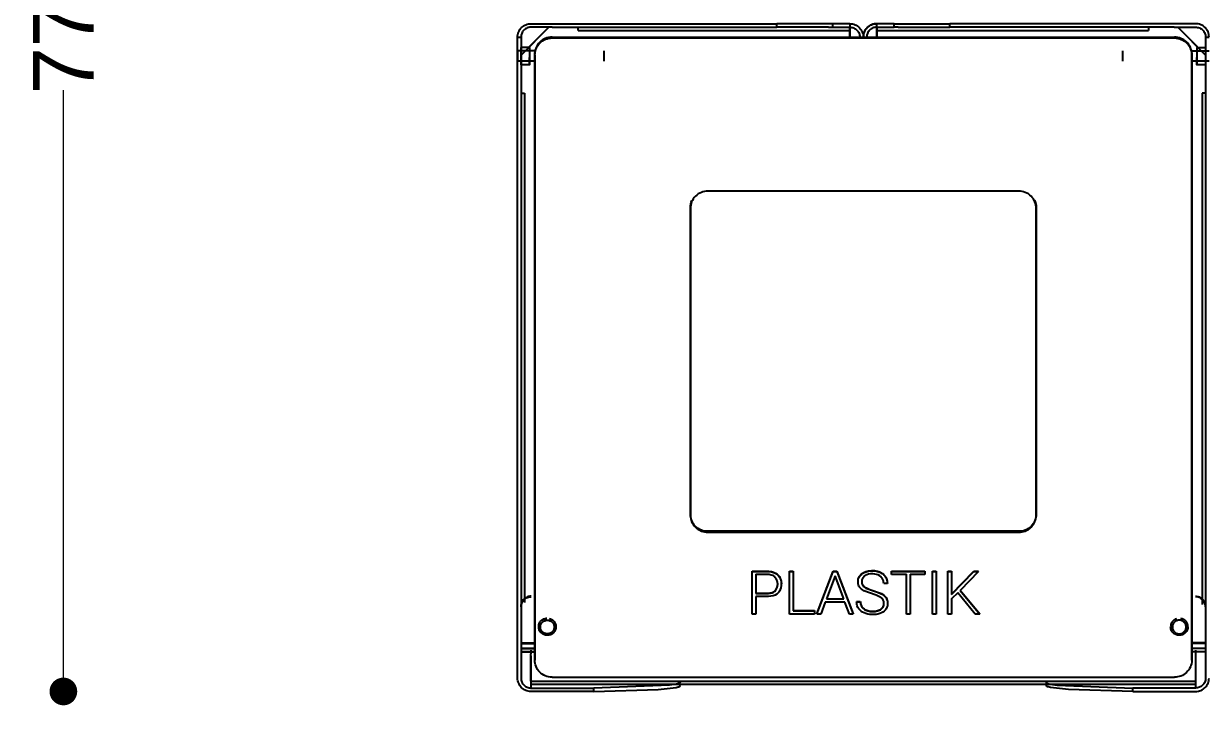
# Model space of a CAD drawing. Header units: millimetres. Extents: x 10366 to 28454, y 24552 to 29702.
# Drawn here: x 26688 to 27373, y 26253 to 26647 of the extents above; entities that cross this region are included whole.
import ezdxf

# ---------------------------------------------------------------- set-up
doc = ezdxf.new("R2010")
doc.units = ezdxf.units.MM
doc.header["$LTSCALE"] = 3
doc.layers.add('DomyÅ›lny', color=7, linetype='Continuous')
doc.styles.get("Standard").update_dxf_attribs({"font": 'arial.ttf'})
doc.dimstyles.new('MATEUSZ', dxfattribs={"dimtxt": 35, "dimasz": 16, "dimexe": 0.18, "dimexo": 0.0625, "dimgap": 0.09, "dimtad": 0, "dimdec": 0, "dimdsep": 46, "dimtxsty": 'Standard', "dimblk": 'DOT', "dimcen": 0.09, "dimse1": 1, "dimse2": 1, "dimadec": 0, "dimazin": 0, "dimtfac": 1, "dimtdec": 0, "dimtofl": 0, "dimtmove": 0, "dimatfit": 3, "dimfxl": 1, "dimtolj": 1, "dimtzin": 0, "dimlwd": 9, "dimlwe": 9, "dimarcsym": 0})

# ---------------------------------------------------------------- blocks, each defined once
blk = doc.blocks.new('_Dot')
at = {"color": 0, "linetype": 'ByBlock', "lineweight": -2}
blk.add_line((-0.5, 0), (-1, 0), dxfattribs=at)
at = {"color": 0, "linetype": 'ByBlock', "const_width": 0.5}
blk.add_lwpolyline([(-0.25, 0, 1), (0.25, 0, 1)], format="xyb", close=True, dxfattribs=at)
blk = doc.blocks.new('*D70')
at = {"color": 0, "lineweight": 9, "transparency": 16777216}
for p, q in [((26711.1, 27016.59), (26711.1, 26685.07)), ((26711.1, 26276.69), (26711.1, 26608.21))]:
    blk.add_line(p, q, dxfattribs=at)
at = {"layer": 'Defpoints', "color": 0, "transparency": 16777216}
for p in [(26981.57, 27032.59), (26711.1, 26260.69), (26981.57, 26260.69)]:
    blk.add_point(p, dxfattribs=at)
at = {"color": 0, "lineweight": 9, "transparency": 16777216, "xscale": 16, "yscale": 16, "zscale": 16}
for p, rotation in [((26711.1, 27032.59), 90), ((26711.1, 26260.69), 270)]:
    blk.add_blockref('_Dot', p, dxfattribs=dict(at, rotation=rotation))
at = {"color": 0, "transparency": 16777216, "insert": (26711.1, 26646.64), "char_height": 35, "attachment_point": 5, "rotation": 90}
blk.add_mtext('\\A1;772', dxfattribs=at)

msp = doc.modelspace()

# ---------------------------------------------------------------- linework, layer by layer
at = {"layer": 'DomyÅ›lny'}
for p, q in [((26991.92, 26644.64), (26975.81, 26628.52)), ((26979.49, 26632.21), (26991.92, 26644.64)), ((26981.57, 26646.64), (27123.81, 26646.64)), ((26993.92, 26644.64), (26981.57, 26644.64)), ((26993.92, 26644.64), (27123.81, 26644.64)), ((27008.81, 26642.64), (27008.81, 26644.64)), ((27008.81, 26642.64), (27166.05, 26642.64)), ((27123.81, 26644.64), (27123.81, 26646.64)), ((27156.05, 26646.64), (27123.81, 26646.64)), ((27153.69, 26644.64), (27123.81, 26644.64)), ((27153.69, 26644.64), (27156.05, 26644.64)), ((27156.05, 26646.64), (27156.05, 26644.64)), ((27166.05, 26646.64), (27166.05, 26644.64)), ((27166.05, 26644.64), (27166.05, 26642.64)), ((27166.05, 26638.38), (27166.05, 26644.64)), ((27166.05, 26644.64), (27166.05, 26638.38)), ((27181.57, 26644.64), (27181.57, 26646.64)), ((27181.57, 26642.64), (27181.57, 26644.64)), ((27181.57, 26644.64), (27181.57, 26638.38)), ((27181.57, 26638.38), (27181.57, 26644.64)), ((27181.57, 26642.64), (27338.81, 26642.64)), ((27191.57, 26644.64), (27191.57, 26646.64)), ((27191.57, 26646.64), (27223.81, 26646.64)), ((27193.92, 26644.64), (27191.57, 26644.64)), ((27193.92, 26644.64), (27223.81, 26644.64)), ((27223.81, 26644.64), (27223.81, 26646.64)), ((27366.05, 26646.64), (27223.81, 26646.64)), ((27353.69, 26644.64), (27223.81, 26644.64)), ((27338.81, 26644.64), (27338.81, 26642.64)), ((27353.69, 26644.64), (27366.05, 26644.64)), ((27367.11, 26633.22), (27355.69, 26644.64)), ((27355.69, 26644.64), (27371.81, 26628.52)), ((26973.81, 26638.88), (26975.81, 26638.88)), ((26973.81, 26268.38), (26973.81, 26638.88)), ((26975.81, 26638.88), (26975.81, 26268.38)), ((26993.81, 26638.88), (27353.81, 26638.88)), ((26993.81, 26638.38), (27353.81, 26638.38)), ((27371.81, 26638.88), (27373.81, 26638.88)), ((27371.81, 26638.88), (27371.81, 26268.38)), ((26984.1, 26630.91), (26973.81, 26630.91)), ((26980.81, 26632.91), (26975.81, 26632.91)), ((26980.81, 26630.91), (26975.81, 26630.91)), ((26983.81, 26279.24), (26983.81, 26629.03)), ((26983.81, 26628.52), (26983.81, 26278.74)), ((27363.51, 26630.91), (27373.81, 26630.91)), ((27363.81, 26279.24), (27363.81, 26629.03)), ((27363.81, 26628.52), (27363.81, 26278.74)), ((27366.81, 26632.91), (27371.81, 26632.91)), ((27366.81, 26630.91), (27371.81, 26630.91)), ((26983.81, 26624.91), (26973.81, 26624.91)), ((26980.81, 26624.91), (26975.81, 26624.91)), ((26980.81, 26622.91), (26975.81, 26622.91)), ((27373.81, 26624.91), (27363.81, 26624.91)), ((27371.81, 26624.91), (27366.81, 26624.91)), ((27371.81, 26622.91), (27366.81, 26622.91)), ((26975.81, 26606.5), (26977.81, 26606.5)), ((26977.81, 26606.5), (26977.81, 26312.19)), ((27371.81, 26606.5), (27369.81, 26606.5)), ((27369.81, 26606.5), (27369.81, 26310.96)), ((27263.81, 26549.82), (27083.81, 26549.82)), ((27073.81, 26363.09), (27073.81, 26540.48)), ((27073.81, 26539.97), (27073.81, 26362.58)), ((27273.81, 26540.48), (27273.81, 26363.09)), ((27273.81, 26362.58), (27273.81, 26539.97)), ((27073.81, 26363.09), (27073.81, 26362.58)), ((27273.81, 26363.09), (27273.81, 26362.58)), ((27083.81, 26353.24), (27083.81, 26352.73)), ((27263.81, 26353.24), (27083.81, 26353.24)), ((27263.81, 26353.24), (27263.81, 26352.73)), ((27083.81, 26352.73), (27263.81, 26352.73)), ((27109.47, 26305.63), (27109.47, 26330.27)), ((27109.47, 26305.46), (27109.47, 26330.1)), ((27111.58, 26328.49), (27111.58, 26317.42)), ((27111.58, 26328.32), (27111.58, 26317.25)), ((27131.12, 26305.63), (27131.12, 26330.27)), ((27131.12, 26330.27), (27133.25, 26330.27)), ((27131.12, 26330.1), (27133.25, 26330.1)), ((27131.12, 26305.46), (27131.12, 26330.1)), ((27133.25, 26330.27), (27133.25, 26307.39)), ((27133.25, 26330.1), (27133.25, 26307.22)), ((27147, 26305.63), (27156.46, 26330.27)), ((27147, 26305.46), (27156.46, 26330.1)), ((27157.46, 26327.56), (27152.45, 26314.14)), ((27156.46, 26330.27), (27158.47, 26330.27)), ((27156.46, 26330.1), (27158.47, 26330.1)), ((27162.47, 26314.14), (27157.46, 26327.56)), ((27158.47, 26330.27), (27167.93, 26305.63)), ((27158.47, 26330.1), (27167.93, 26305.46)), ((27190.17, 26330.27), (27209.4, 26330.27)), ((27190.17, 26328.49), (27190.17, 26330.27)), ((27190.17, 26330.1), (27209.4, 26330.1)), ((27190.17, 26328.32), (27190.17, 26330.1)), ((27198.72, 26328.32), (27190.17, 26328.32)), ((27198.72, 26305.63), (27198.72, 26328.49)), ((27198.72, 26305.46), (27198.72, 26328.32)), ((27200.83, 26328.49), (27200.83, 26305.63)), ((27209.4, 26328.32), (27200.83, 26328.32)), ((27200.83, 26328.32), (27200.83, 26305.46)), ((27209.4, 26330.27), (27209.4, 26328.49)), ((27209.4, 26330.1), (27209.4, 26328.32)), ((27213.9, 26330.27), (27216.01, 26330.27)), ((27213.9, 26305.63), (27213.9, 26330.27)), ((27213.9, 26330.1), (27216.01, 26330.1)), ((27213.9, 26305.46), (27213.9, 26330.1)), ((27216.01, 26330.27), (27216.01, 26305.63)), ((27216.01, 26330.1), (27216.01, 26305.46)), ((27222.79, 26305.63), (27222.79, 26330.27)), ((27222.79, 26330.27), (27224.91, 26330.27)), ((27222.79, 26305.46), (27222.79, 26330.1)), ((27222.79, 26330.1), (27224.91, 26330.1)), ((27224.91, 26330.27), (27224.91, 26316.98)), ((27224.91, 26316.98), (27237.71, 26330.27)), ((27224.91, 26330.1), (27224.91, 26316.81)), ((27224.91, 26316.81), (27237.71, 26330.1)), ((27240.38, 26330.1), (27229.9, 26319.13)), ((27237.71, 26330.27), (27240.38, 26330.27)), ((27237.71, 26330.1), (27240.38, 26330.1)), ((27187.73, 26323.07), (27185.6, 26323.07)), ((27229.9, 26319.3), (27241.18, 26305.63)), ((27229.9, 26319.13), (27241.18, 26305.46)), ((27111.58, 26315.66), (27111.58, 26305.63)), ((27111.58, 26315.49), (27111.58, 26305.46)), ((27151.79, 26312.36), (27149.22, 26305.46)), ((27163.14, 26312.36), (27151.79, 26312.36)), ((27152.45, 26314.31), (27162.47, 26314.31)), ((27152.45, 26314.14), (27162.47, 26314.14)), ((27165.74, 26305.46), (27163.14, 26312.36)), ((27169.96, 26312.67), (27172.07, 26312.67)), ((27169.96, 26312.5), (27172.07, 26312.5)), ((27228.43, 26317.69), (27224.91, 26314.27)), ((27224.91, 26314.44), (27224.91, 26305.63)), ((27224.91, 26314.27), (27224.91, 26305.46)), ((27238.61, 26305.46), (27228.43, 26317.69)), ((27111.58, 26305.46), (27109.47, 26305.46)), ((27145.6, 26305.46), (27131.12, 26305.46)), ((27133.25, 26307.39), (27145.6, 26307.39)), ((27133.25, 26307.39), (27133.25, 26307.22)), ((27133.25, 26307.22), (27145.6, 26307.22)), ((27145.6, 26307.39), (27145.6, 26307.22)), ((27145.6, 26307.39), (27145.6, 26305.63)), ((27145.6, 26307.22), (27145.6, 26305.46)), ((27149.22, 26305.46), (27147, 26305.46)), ((27167.93, 26305.46), (27165.74, 26305.46)), ((27200.83, 26305.46), (27198.72, 26305.46)), ((27216.01, 26305.46), (27213.9, 26305.46)), ((27224.91, 26305.46), (27222.79, 26305.46)), ((27241.18, 26305.46), (27238.61, 26305.46)), ((26975.81, 26288.74), (26983.81, 26288.74)), ((26975.81, 26288.4), (26983.81, 26288.4)), ((26975.81, 26285.52), (26983.81, 26285.52)), ((26983.81, 26285.51), (26975.81, 26285.51)), ((27371.8, 26288.74), (27363.81, 26288.74)), ((27371.8, 26288.4), (27363.81, 26288.4)), ((27371.8, 26285.52), (27363.81, 26285.52)), ((27371.8, 26285.51), (27363.81, 26285.51)), ((26975.81, 26283.52), (26983.81, 26283.52)), ((26983.81, 26283.51), (26975.81, 26283.51)), ((26981.56, 26266.55), (26981.56, 26282.52)), ((26981.57, 26281.31), (26981.57, 26262.67)), ((26983.81, 26278.74), (26983.81, 26279.24)), ((27371.8, 26283.52), (27363.81, 26283.52)), ((27371.8, 26283.51), (27363.81, 26283.51)), ((27363.81, 26278.74), (27363.81, 26279.24)), ((27366.05, 26282.55), (27366.05, 26262.67)), ((27366.05, 26282.52), (27366.05, 26266.55)), ((26981.56, 26266.55), (27366.05, 26266.55)), ((27366.05, 26264.68), (26981.56, 26264.68)), ((26993.81, 26268.88), (27353.81, 26268.88)), ((27279.81, 26263.93), (27279.77, 26265.91)), ((26981.57, 26262.67), (27017.93, 26262.67)), ((27017.89, 26260.69), (26981.57, 26260.69)), ((27017.89, 26260.69), (27017.93, 26262.67)), ((27366.05, 26262.67), (27329.68, 26262.67)), ((27329.72, 26260.69), (27329.68, 26262.67)), ((27329.72, 26260.69), (27366.05, 26260.69))]:
    msp.add_line(p, q, dxfattribs=at)
for points in [[(26973.81, 26638.88, 0), (26973.84, 26639.65, 0), (26973.96, 26640.42, 0), (26974.15, 26641.17, 0), (26974.41, 26641.89, 0), (26974.75, 26642.58, 0), (26975.14, 26643.24, 0), (26975.6, 26643.85, 0), (26976.12, 26644.41, 0), (26976.69, 26644.91, 0), (26977.3, 26645.36, 0), (26977.95, 26645.75, 0), (26978.64, 26646.07, 0), (26979.35, 26646.32, 0), (26980.08, 26646.49, 0), (26980.82, 26646.6, 0), (26981.57, 26646.64, 0)], [(26981.57, 26644.64, 0), (26980.98, 26644.61, 0), (26980.42, 26644.52, 0), (26979.86, 26644.38, 0), (26979.32, 26644.18, 0), (26978.8, 26643.93, 0), (26978.32, 26643.64, 0), (26977.87, 26643.29, 0), (26977.45, 26642.91, 0), (26977.08, 26642.49, 0), (26976.75, 26642.03, 0), (26976.46, 26641.55, 0), (26976.23, 26641.04, 0), (26976.04, 26640.52, 0), (26975.91, 26639.98, 0), (26975.83, 26639.43, 0), (26975.81, 26638.88, 0)], [(27166.05, 26646.64, 0), (27166.05, 26646.64, 0), (27166.05, 26646.64, 0), (27166.05, 26646.64, 0), (27166.05, 26646.64, 0), (27166.05, 26646.64, 0), (27166.05, 26646.64, 0), (27166.05, 26646.64, 0), (27166.05, 26646.64, 0), (27166.05, 26646.64, 0), (27166.05, 26646.64, 0), (27166.04, 26646.64, 0), (27166.04, 26646.64, 0), (27166.03, 26646.64, 0), (27165.98, 26646.64, 0), (27165.75, 26646.64, 0), (27164.81, 26646.64, 0), (27156.05, 26646.64, 0)], [(27156.05, 26644.64, 0), (27166.05, 26644.64, 0)], [(27166.05, 26646.64, 0), (27166.82, 26646.6, 0), (27167.59, 26646.48, 0), (27168.33, 26646.29, 0), (27169.06, 26646.03, 0), (27169.75, 26645.7, 0), (27170.4, 26645.3, 0), (27171.01, 26644.84, 0), (27171.57, 26644.32, 0), (27172.08, 26643.76, 0), (27172.53, 26643.14, 0), (27172.91, 26642.49, 0), (27173.23, 26641.81, 0), (27173.48, 26641.1, 0), (27173.66, 26640.37, 0), (27173.77, 26639.62, 0), (27173.81, 26638.88, 0)], [(27166.05, 26644.64, 0), (27166.63, 26644.61, 0), (27167.2, 26644.52, 0), (27167.75, 26644.38, 0), (27168.29, 26644.18, 0), (27168.81, 26643.93, 0), (27169.29, 26643.64, 0), (27169.74, 26643.29, 0), (27170.16, 26642.91, 0), (27170.53, 26642.49, 0), (27170.86, 26642.03, 0), (27171.15, 26641.55, 0), (27171.38, 26641.04, 0), (27171.57, 26640.52, 0), (27171.7, 26639.98, 0), (27171.78, 26639.43, 0), (27171.81, 26638.88, 0)], [(27173.81, 26638.88, 0), (27173.84, 26639.65, 0), (27173.96, 26640.42, 0), (27174.15, 26641.17, 0), (27174.41, 26641.89, 0), (27174.75, 26642.58, 0), (27175.14, 26643.24, 0), (27175.6, 26643.85, 0), (27176.12, 26644.41, 0), (27176.69, 26644.91, 0), (27177.3, 26645.36, 0), (27177.95, 26645.75, 0), (27178.64, 26646.07, 0), (27179.35, 26646.32, 0), (27180.08, 26646.49, 0), (27180.82, 26646.6, 0), (27181.57, 26646.64, 0)], [(27181.57, 26646.64, 0), (27180.79, 26646.6, 0), (27180.03, 26646.48, 0), (27179.28, 26646.29, 0), (27178.55, 26646.03, 0), (27177.86, 26645.7, 0), (27177.21, 26645.3, 0), (27176.6, 26644.84, 0), (27176.04, 26644.32, 0), (27175.53, 26643.76, 0), (27175.08, 26643.14, 0), (27174.7, 26642.49, 0), (27174.38, 26641.81, 0), (27174.13, 26641.1, 0), (27173.95, 26640.37, 0), (27173.84, 26639.62, 0), (27173.81, 26638.88, 0)], [(27181.57, 26644.64, 0), (27180.98, 26644.61, 0), (27180.42, 26644.52, 0), (27179.86, 26644.38, 0), (27179.32, 26644.18, 0), (27178.8, 26643.93, 0), (27178.32, 26643.64, 0), (27177.87, 26643.29, 0), (27177.45, 26642.91, 0), (27177.08, 26642.49, 0), (27176.75, 26642.03, 0), (27176.46, 26641.55, 0), (27176.23, 26641.04, 0), (27176.04, 26640.52, 0), (27175.91, 26639.98, 0), (27175.83, 26639.43, 0), (27175.81, 26638.88, 0)], [(27191.57, 26646.64, 0), (27181.57, 26646.64, 0)], [(27181.57, 26644.64, 0), (27181.57, 26644.64, 0), (27181.57, 26644.64, 0), (27181.57, 26644.64, 0), (27181.57, 26644.64, 0), (27181.57, 26644.64, 0), (27181.57, 26644.64, 0), (27181.57, 26644.64, 0), (27181.57, 26644.64, 0), (27181.57, 26644.64, 0), (27181.57, 26644.64, 0), (27181.57, 26644.64, 0), (27181.57, 26644.64, 0), (27181.58, 26644.64, 0), (27181.64, 26644.64, 0), (27181.86, 26644.64, 0), (27182.8, 26644.64, 0), (27191.57, 26644.64, 0)], [(27373.81, 26638.88, 0), (27373.77, 26639.65, 0), (27373.65, 26640.42, 0), (27373.46, 26641.17, 0), (27373.2, 26641.89, 0), (27372.86, 26642.58, 0), (27372.47, 26643.24, 0), (27372.01, 26643.85, 0), (27371.49, 26644.41, 0), (27370.92, 26644.91, 0), (27370.31, 26645.36, 0), (27369.66, 26645.75, 0), (27368.97, 26646.07, 0), (27368.26, 26646.32, 0), (27367.53, 26646.49, 0), (27366.79, 26646.6, 0), (27366.05, 26646.64, 0)], [(27366.05, 26644.64, 0), (27366.63, 26644.61, 0), (27367.2, 26644.52, 0), (27367.75, 26644.38, 0), (27368.29, 26644.18, 0), (27368.81, 26643.93, 0), (27369.29, 26643.64, 0), (27369.74, 26643.29, 0), (27370.16, 26642.91, 0), (27370.53, 26642.49, 0), (27370.86, 26642.03, 0), (27371.15, 26641.55, 0), (27371.38, 26641.04, 0), (27371.57, 26640.52, 0), (27371.7, 26639.98, 0), (27371.78, 26639.43, 0), (27371.81, 26638.88, 0)], [(26993.81, 26638.88, 0), (26992.78, 26638.83, 0), (26991.78, 26638.68, 0), (26990.8, 26638.42, 0), (26989.85, 26638.08, 0), (26988.95, 26637.64, 0), (26988.1, 26637.12, 0), (26987.32, 26636.53, 0), (26986.6, 26635.86, 0), (26985.95, 26635.13, 0), (26985.38, 26634.34, 0), (26984.9, 26633.51, 0), (26984.5, 26632.63, 0), (26984.19, 26631.74, 0), (26983.97, 26630.81, 0), (26983.84, 26629.93, 0), (26983.81, 26629.03, 0)], [(26983.81, 26628.52, 0), (26983.86, 26629.52, 0), (26984.01, 26630.5, 0), (26984.26, 26631.46, 0), (26984.61, 26632.38, 0), (26985.04, 26633.26, 0), (26985.56, 26634.09, 0), (26986.15, 26634.86, 0), (26986.82, 26635.57, 0), (26987.55, 26636.21, 0), (26988.33, 26636.77, 0), (26989.16, 26637.25, 0), (26990.04, 26637.65, 0), (26990.93, 26637.96, 0), (26991.86, 26638.19, 0), (26992.83, 26638.33, 0), (26993.81, 26638.38, 0)], [(27363.81, 26629.03, 0), (27363.75, 26630.02, 0), (27363.6, 26631.01, 0), (27363.35, 26631.97, 0), (27363.01, 26632.89, 0), (27362.57, 26633.77, 0), (27362.05, 26634.6, 0), (27361.46, 26635.37, 0), (27360.79, 26636.08, 0), (27360.06, 26636.71, 0), (27359.28, 26637.28, 0), (27358.45, 26637.76, 0), (27357.57, 26638.16, 0), (27356.68, 26638.47, 0), (27355.75, 26638.69, 0), (27354.78, 26638.84, 0), (27353.81, 26638.88, 0)], [(27353.81, 26638.38, 0), (27354.83, 26638.32, 0), (27355.83, 26638.17, 0), (27356.82, 26637.92, 0), (27357.76, 26637.57, 0), (27358.66, 26637.14, 0), (27359.51, 26636.62, 0), (27360.29, 26636.02, 0), (27361.02, 26635.35, 0), (27361.66, 26634.62, 0), (27362.23, 26633.83, 0), (27362.71, 26633, 0), (27363.11, 26632.13, 0), (27363.42, 26631.23, 0), (27363.64, 26630.3, 0), (27363.77, 26629.43, 0), (27363.81, 26628.52, 0)], [(26975.81, 26630.91, 0), (26975.81, 26630.91, 0), (26975.81, 26630.91, 0), (26975.81, 26630.91, 0), (26975.81, 26630.91, 0), (26975.81, 26630.91, 0), (26975.81, 26630.91, 0), (26975.81, 26630.91, 0), (26975.81, 26630.91, 0), (26975.81, 26630.91, 0), (26975.81, 26630.91, 0), (26975.81, 26630.91, 0), (26975.81, 26630.9, 0), (26975.81, 26630.89, 0), (26975.81, 26630.82, 0), (26975.81, 26630.54, 0), (26975.81, 26624.91, 0)], [(26980.81, 26632.91, 0), (26980.81, 26632.91, 0), (26980.81, 26632.91, 0), (26980.81, 26632.91, 0), (26980.81, 26632.91, 0), (26980.81, 26632.91, 0), (26980.81, 26632.91, 0), (26980.81, 26632.91, 0), (26980.81, 26632.91, 0), (26980.81, 26632.91, 0), (26980.81, 26632.91, 0), (26980.81, 26632.9, 0), (26980.81, 26632.89, 0), (26980.81, 26632.83, 0), (26980.81, 26632.59, 0), (26980.81, 26630.02, 0), (26980.81, 26623.56, 0), (26980.81, 26622.91, 0), (26980.81, 26622.91, 0), (26980.81, 26622.91, 0), (26980.81, 26622.91, 0), (26980.81, 26622.91, 0), (26980.81, 26622.91, 0), (26980.81, 26622.91, 0), (26980.81, 26622.91, 0), (26980.81, 26622.91, 0), (26980.81, 26622.91, 0), (26980.81, 26622.91, 0), (26980.81, 26622.91, 0), (26980.81, 26622.91, 0), (26980.81, 26622.91, 0), (26980.81, 26622.91, 0), (26980.81, 26622.91, 0), (26980.81, 26622.91, 0), (26980.81, 26622.91, 0), (26980.81, 26622.91, 0), (26980.81, 26622.93, 0), (26980.81, 26622.98, 0), (26980.81, 26623.22, 0), (26980.81, 26624.23, 0), (26980.81, 26627.18, 0)], [(26980.81, 26630.91, 0), (26980.81, 26630.91, 0), (26980.81, 26630.91, 0), (26980.81, 26630.91, 0), (26980.81, 26630.91, 0), (26980.81, 26630.91, 0), (26980.81, 26630.91, 0), (26980.81, 26630.91, 0), (26980.81, 26630.91, 0), (26980.81, 26630.91, 0), (26980.81, 26630.91, 0), (26980.81, 26630.91, 0), (26980.81, 26630.9, 0), (26980.81, 26630.89, 0), (26980.81, 26630.82, 0), (26980.81, 26630.54, 0), (26980.81, 26624.91, 0)], [(27023.81, 26630.91, 0), (27023.81, 26630.91, 0), (27023.81, 26630.91, 0), (27023.81, 26630.91, 0), (27023.81, 26630.91, 0), (27023.81, 26630.91, 0), (27023.81, 26630.91, 0), (27023.81, 26630.91, 0), (27023.81, 26630.91, 0), (27023.81, 26630.91, 0), (27023.81, 26630.91, 0), (27023.81, 26630.9, 0), (27023.81, 26630.89, 0), (27023.81, 26630.82, 0), (27023.81, 26630.54, 0), (27023.81, 26624.91, 0)], [(27323.81, 26630.91, 0), (27323.81, 26630.91, 0), (27323.81, 26630.91, 0), (27323.81, 26630.91, 0), (27323.81, 26630.91, 0), (27323.81, 26630.91, 0), (27323.81, 26630.91, 0), (27323.81, 26630.91, 0), (27323.81, 26630.91, 0), (27323.81, 26630.91, 0), (27323.81, 26630.91, 0), (27323.81, 26630.91, 0), (27323.81, 26630.9, 0), (27323.81, 26630.89, 0), (27323.81, 26630.82, 0), (27323.81, 26630.54, 0), (27323.81, 26624.91, 0)], [(27366.81, 26632.91, 0), (27366.81, 26632.91, 0), (27366.81, 26632.91, 0), (27366.81, 26632.91, 0), (27366.81, 26632.91, 0), (27366.81, 26632.91, 0), (27366.81, 26632.91, 0), (27366.81, 26632.91, 0), (27366.81, 26632.91, 0), (27366.81, 26632.91, 0), (27366.81, 26632.91, 0), (27366.81, 26632.9, 0), (27366.81, 26632.89, 0), (27366.81, 26632.83, 0), (27366.81, 26632.59, 0), (27366.81, 26630.02, 0), (27366.81, 26623.56, 0), (27366.81, 26622.91, 0), (27366.81, 26622.91, 0), (27366.81, 26622.91, 0), (27366.81, 26622.91, 0), (27366.81, 26622.91, 0), (27366.81, 26622.91, 0), (27366.81, 26622.91, 0), (27366.81, 26622.91, 0), (27366.81, 26622.91, 0), (27366.81, 26622.91, 0), (27366.81, 26622.91, 0), (27366.81, 26622.91, 0), (27366.81, 26622.91, 0), (27366.81, 26622.91, 0), (27366.81, 26622.91, 0), (27366.81, 26622.91, 0), (27366.81, 26622.91, 0), (27366.81, 26622.91, 0), (27366.81, 26622.91, 0), (27366.81, 26622.93, 0), (27366.81, 26622.98, 0), (27366.81, 26623.22, 0), (27366.81, 26624.23, 0), (27366.81, 26627.18, 0)], [(27366.81, 26630.91, 0), (27366.81, 26630.91, 0), (27366.81, 26630.91, 0), (27366.81, 26630.91, 0), (27366.81, 26630.91, 0), (27366.81, 26630.91, 0), (27366.81, 26630.91, 0), (27366.81, 26630.91, 0), (27366.81, 26630.91, 0), (27366.81, 26630.91, 0), (27366.81, 26630.91, 0), (27366.81, 26630.91, 0), (27366.81, 26630.9, 0), (27366.81, 26630.89, 0), (27366.81, 26630.82, 0), (27366.81, 26630.54, 0), (27366.81, 26624.91, 0)], [(27371.81, 26632.91, 0), (27371.81, 26632.91, 0), (27371.81, 26632.91, 0), (27371.81, 26632.91, 0), (27371.81, 26632.91, 0), (27371.81, 26632.91, 0), (27371.81, 26632.91, 0), (27371.81, 26632.91, 0), (27371.81, 26632.91, 0), (27371.81, 26632.91, 0), (27371.81, 26632.91, 0), (27371.81, 26632.91, 0), (27371.81, 26632.9, 0), (27371.81, 26632.87, 0), (27371.81, 26632.76, 0), (27371.81, 26632.29, 0), (27371.81, 26622.91, 0)], [(27371.81, 26630.91, 0), (27371.81, 26630.91, 0), (27371.81, 26630.91, 0), (27371.81, 26630.91, 0), (27371.81, 26630.91, 0), (27371.81, 26630.91, 0), (27371.81, 26630.91, 0), (27371.81, 26630.91, 0), (27371.81, 26630.91, 0), (27371.81, 26630.91, 0), (27371.81, 26630.91, 0), (27371.81, 26630.91, 0), (27371.81, 26630.9, 0), (27371.81, 26630.89, 0), (27371.81, 26630.82, 0), (27371.81, 26630.54, 0), (27371.81, 26624.91, 0)], [(27083.81, 26549.82, 0), (27082.91, 26549.78, 0), (27081.99, 26549.66, 0), (27081.05, 26549.44, 0), (27080.12, 26549.13, 0), (27079.21, 26548.72, 0), (27078.33, 26548.22, 0), (27077.5, 26547.62, 0), (27076.73, 26546.94, 0), (27076.04, 26546.18, 0), (27075.44, 26545.36, 0), (27074.92, 26544.49, 0), (27074.51, 26543.6, 0), (27074.19, 26542.68, 0), (27073.97, 26541.76, 0), (27073.85, 26540.85, 0), (27073.81, 26539.97, 0)], [(27273.81, 26539.97, 0), (27273.76, 26540.85, 0), (27273.64, 26541.76, 0), (27273.42, 26542.68, 0), (27273.1, 26543.6, 0), (27272.69, 26544.49, 0), (27272.18, 26545.36, 0), (27271.57, 26546.18, 0), (27270.88, 26546.94, 0), (27270.11, 26547.62, 0), (27269.28, 26548.22, 0), (27268.4, 26548.72, 0), (27267.49, 26549.13, 0), (27266.56, 26549.44, 0), (27265.62, 26549.66, 0), (27264.7, 26549.78, 0), (27263.81, 26549.82, 0)], [(27073.81, 26540.48, 0), (27073.85, 26541.45, 0), (27074.01, 26542.44, 0), (27074.27, 26543.44, 0), (27074.65, 26544.44, 0)], [(27272.86, 26544.67, 0), (27273.28, 26543.62, 0), (27273.58, 26542.56, 0), (27273.75, 26541.5, 0), (27273.81, 26540.48, 0)], [(27083.81, 26353.24, 0), (27082.91, 26353.28, 0), (27081.99, 26353.4, 0), (27081.05, 26353.62, 0), (27080.12, 26353.93, 0), (27079.21, 26354.34, 0), (27078.33, 26354.84, 0), (27077.5, 26355.44, 0), (27076.73, 26356.12, 0), (27076.04, 26356.88, 0), (27075.44, 26357.7, 0), (27074.92, 26358.56, 0), (27074.51, 26359.46, 0), (27074.19, 26360.38, 0), (27073.97, 26361.3, 0), (27073.85, 26362.2, 0), (27073.81, 26363.09, 0)], [(27073.81, 26362.58, 0), (27073.85, 26361.7, 0), (27073.97, 26360.79, 0), (27074.19, 26359.87, 0), (27074.51, 26358.95, 0), (27074.92, 26358.05, 0), (27075.44, 26357.19, 0), (27076.04, 26356.37, 0), (27076.73, 26355.61, 0), (27077.5, 26354.93, 0), (27078.33, 26354.33, 0), (27079.21, 26353.83, 0), (27080.12, 26353.42, 0), (27081.05, 26353.11, 0), (27081.99, 26352.89, 0), (27082.91, 26352.77, 0), (27083.81, 26352.73, 0)], [(27273.81, 26363.09, 0), (27273.76, 26362.2, 0), (27273.64, 26361.3, 0), (27273.42, 26360.38, 0), (27273.1, 26359.46, 0), (27272.69, 26358.56, 0), (27272.18, 26357.7, 0), (27271.57, 26356.88, 0), (27270.88, 26356.12, 0), (27270.11, 26355.44, 0), (27269.28, 26354.84, 0), (27268.4, 26354.34, 0), (27267.49, 26353.93, 0), (27266.56, 26353.62, 0), (27265.62, 26353.4, 0), (27264.7, 26353.28, 0), (27263.81, 26353.24, 0)], [(27263.81, 26352.73, 0), (27264.7, 26352.77, 0), (27265.62, 26352.89, 0), (27266.56, 26353.11, 0), (27267.49, 26353.42, 0), (27268.4, 26353.83, 0), (27269.28, 26354.33, 0), (27270.11, 26354.93, 0), (27270.88, 26355.61, 0), (27271.57, 26356.37, 0), (27272.18, 26357.19, 0), (27272.69, 26358.05, 0), (27273.1, 26358.95, 0), (27273.42, 26359.87, 0), (27273.64, 26360.79, 0), (27273.76, 26361.7, 0), (27273.81, 26362.58, 0)], [(27109.47, 26330.27, 0), (27114.95, 26330.27, 0), (27117.69, 26330.27, 0), (27119.19, 26330.22, 0), (27120.61, 26330, 0), (27121.89, 26329.63, 0), (27123.03, 26329.09, 0), (27124.04, 26328.39, 0), (27124.49, 26327.98, 0), (27124.89, 26327.54, 0), (27125.24, 26327.07, 0), (27125.55, 26326.56, 0), (27125.81, 26326.03, 0), (27126.02, 26325.47, 0), (27126.31, 26324.25, 0), (27126.4, 26322.9, 0)], [(27109.47, 26330.1, 0), (27120.07, 26329.94, 0), (27121.35, 26329.65, 0), (27122.49, 26329.21, 0), (27123.52, 26328.62, 0), (27124.42, 26327.88, 0), (27124.81, 26327.47, 0), (27125.15, 26327.03, 0), (27125.46, 26326.56, 0), (27125.72, 26326.06, 0), (27125.94, 26325.54, 0), (27126.25, 26324.4, 0), (27126.39, 26323.16, 0), (27126.36, 26321.85, 0), (27126.17, 26320.64, 0), (27125.81, 26319.55, 0), (27125.57, 26319.06, 0), (27125.29, 26318.59, 0), (27124.97, 26318.15, 0), (27124.61, 26317.74, 0), (27124.2, 26317.36, 0), (27123.76, 26317.01, 0), (27122.77, 26316.43, 0), (27121.63, 26315.98, 0), (27120.34, 26315.68, 0), (27118.91, 26315.52, 0), (27111.58, 26315.49, 0)], [(27111.58, 26317.25, 0), (27115.7, 26317.25, 0), (27117.76, 26317.25, 0), (27118.94, 26317.29, 0), (27120.04, 26317.45, 0), (27121.02, 26317.72, 0), (27121.88, 26318.12, 0), (27122.26, 26318.37, 0), (27122.62, 26318.64, 0), (27122.94, 26318.94, 0), (27123.22, 26319.27, 0), (27123.48, 26319.62, 0), (27123.69, 26320, 0), (27123.88, 26320.4, 0), (27124.03, 26320.82, 0), (27124.23, 26321.74, 0), (27124.29, 26322.75, 0), (27124.21, 26323.75, 0), (27124, 26324.67, 0), (27123.85, 26325.1, 0), (27123.65, 26325.5, 0), (27123.43, 26325.88, 0), (27123.17, 26326.24, 0), (27122.88, 26326.58, 0), (27122.55, 26326.89, 0), (27122.19, 26327.18, 0), (27121.81, 26327.43, 0), (27121.39, 26327.65, 0), (27120.48, 26328, 0), (27119.45, 26328.22, 0), (27118.31, 26328.32, 0), (27111.58, 26328.32, 0)], [(27185.6, 26323.07, 0), (27185.53, 26324.08, 0), (27185.43, 26324.55, 0), (27185.3, 26325, 0), (27185.13, 26325.43, 0), (27184.92, 26325.83, 0), (27184.68, 26326.22, 0), (27184.39, 26326.58, 0), (27184.07, 26326.92, 0), (27183.33, 26327.53, 0), (27182.48, 26328.01, 0), (27181.53, 26328.36, 0), (27180.47, 26328.57, 0), (27179.31, 26328.66, 0), (27178.04, 26328.61, 0), (27176.89, 26328.42, 0), (27175.86, 26328.11, 0), (27174.96, 26327.66, 0), (27174.55, 26327.38, 0), (27174.19, 26327.08, 0), (27173.87, 26326.75, 0), (27173.59, 26326.41, 0), (27173.36, 26326.05, 0), (27173.17, 26325.66, 0), (27173.03, 26325.26, 0), (27172.94, 26324.83, 0), (27172.89, 26324.39, 0), (27172.88, 26323.93, 0), (27172.92, 26323.5, 0), (27173.01, 26323.08, 0), (27173.14, 26322.68, 0), (27173.31, 26322.31, 0), (27173.53, 26321.95, 0), (27173.79, 26321.62, 0), (27174.1, 26321.3, 0), (27174.45, 26321.01, 0), (27175.31, 26320.46, 0), (27176.38, 26319.93, 0), (27179.17, 26318.99, 0), (27182.08, 26318.1, 0), (27184.22, 26317.18, 0), (27185.03, 26316.69, 0), (27185.74, 26316.16, 0), (27186.35, 26315.59, 0), (27186.86, 26314.98, 0), (27187.26, 26314.31, 0), (27187.57, 26313.59, 0), (27187.77, 26312.81, 0), (27187.87, 26311.98, 0), (27187.87, 26311.06, 0), (27187.74, 26310.16, 0), (27187.48, 26309.32, 0), (27187.08, 26308.54, 0), (27186.56, 26307.83, 0), (27185.91, 26307.18, 0), (27185.13, 26306.6, 0), (27184.26, 26306.11, 0), (27183.31, 26305.72, 0), (27182.28, 26305.43, 0), (27181.16, 26305.23, 0), (27178.72, 26305.13, 0), (27177.55, 26305.23, 0), (27176.42, 26305.42, 0), (27175.33, 26305.72, 0), (27174.3, 26306.12, 0), (27173.35, 26306.6, 0), (27172.52, 26307.16, 0), (27171.8, 26307.8, 0), (27171.2, 26308.52, 0), (27170.71, 26309.31, 0), (27170.34, 26310.16, 0), (27170.1, 26311.05, 0), (27169.99, 26311.76, 0), (27169.96, 26312.5, 0)], [(27170.75, 26324.26, 0), (27170.79, 26324.96, 0), (27170.91, 26325.63, 0), (27171.1, 26326.26, 0), (27171.37, 26326.86, 0), (27171.72, 26327.43, 0), (27172.14, 26327.96, 0), (27172.65, 26328.46, 0), (27173.22, 26328.92, 0), (27173.86, 26329.33, 0), (27174.53, 26329.69, 0), (27175.25, 26329.98, 0), (27176.82, 26330.4, 0), (27178.56, 26330.59, 0), (27180.36, 26330.55, 0), (27182.02, 26330.24, 0), (27182.8, 26330, 0), (27183.54, 26329.69, 0), (27184.23, 26329.32, 0), (27184.87, 26328.9, 0), (27185.45, 26328.43, 0), (27185.97, 26327.92, 0), (27186.43, 26327.35, 0), (27186.82, 26326.73, 0), (27187.15, 26326.09, 0), (27187.4, 26325.42, 0), (27187.59, 26324.72, 0), (27187.7, 26323.99, 0), (27187.73, 26323.24, 0)], [(27185.76, 26311.52, 0), (27185.73, 26312.07, 0), (27185.65, 26312.59, 0), (27185.5, 26313.07, 0), (27185.31, 26313.52, 0), (27185.06, 26313.94, 0), (27184.75, 26314.33, 0), (27184.38, 26314.69, 0), (27183.95, 26315.02, 0), (27182.81, 26315.66, 0), (27181.29, 26316.29, 0), (27174.21, 26318.8, 0), (27173.07, 26319.53, 0), (27172.51, 26320, 0), (27172.03, 26320.51, 0), (27171.63, 26321.04, 0), (27171.3, 26321.61, 0), (27171.05, 26322.22, 0), (27170.87, 26322.85, 0), (27170.78, 26323.52, 0), (27170.75, 26324.21, 0), (27170.8, 26324.87, 0), (27170.91, 26325.49, 0), (27171.1, 26326.09, 0), (27171.35, 26326.65, 0), (27171.66, 26327.18, 0), (27172.05, 26327.69, 0), (27172.5, 26328.16, 0), (27173.02, 26328.6, 0), (27173.6, 26329.01, 0), (27174.22, 26329.36, 0), (27175.56, 26329.92, 0), (27177.05, 26330.28, 0), (27178.7, 26330.43, 0), (27180.38, 26330.37, 0), (27181.94, 26330.1, 0), (27183.37, 26329.6, 0), (27184.65, 26328.89, 0), (27185.21, 26328.47, 0), (27185.72, 26328.01, 0), (27186.18, 26327.5, 0), (27186.59, 26326.95, 0), (27186.94, 26326.36, 0), (27187.22, 26325.75, 0), (27187.45, 26325.11, 0), (27187.6, 26324.46, 0), (27187.7, 26323.78, 0), (27187.73, 26323.07, 0)], [(27111.58, 26317.42, 0), (27115.69, 26317.42, 0), (27117.75, 26317.42, 0), (27118.92, 26317.46, 0), (27120.02, 26317.61, 0), (27121, 26317.88, 0), (27121.86, 26318.28, 0), (27122.24, 26318.52, 0), (27122.6, 26318.79, 0), (27122.92, 26319.09, 0), (27123.2, 26319.42, 0), (27123.46, 26319.77, 0), (27123.68, 26320.14, 0), (27123.86, 26320.53, 0), (27124.02, 26320.95, 0), (27124.22, 26321.87, 0), (27124.29, 26322.87, 0)], [(27172.88, 26324.28, 0), (27172.92, 26323.71, 0), (27173.03, 26323.17, 0), (27173.22, 26322.67, 0), (27173.48, 26322.2, 0), (27173.81, 26321.76, 0), (27174.22, 26321.36, 0), (27174.71, 26320.99, 0), (27175.95, 26320.3, 0), (27177.55, 26319.65, 0), (27184.29, 26317.31, 0), (27185.13, 26316.79, 0), (27185.86, 26316.23, 0), (27186.48, 26315.62, 0), (27186.98, 26314.96, 0), (27187.38, 26314.24, 0), (27187.66, 26313.47, 0), (27187.83, 26312.62, 0), (27187.89, 26311.72, 0)], [(26981.7, 26315.74, 0), (26981.17, 26315.72, 0), (26980.62, 26315.64, 0), (26980.07, 26315.52, 0), (26979.53, 26315.33, 0), (26978.99, 26315.09, 0), (26978.47, 26314.79, 0), (26977.98, 26314.44, 0), (26977.53, 26314.04, 0), (26977.12, 26313.59, 0), (26976.77, 26313.11, 0), (26976.46, 26312.6, 0), (26976.22, 26312.07, 0), (26976.03, 26311.53, 0), (26975.9, 26310.99, 0), (26975.83, 26310.46, 0), (26975.81, 26309.94, 0)], [(26975.81, 26309.6, 0), (26975.83, 26310.12, 0), (26975.9, 26310.65, 0), (26976.03, 26311.19, 0), (26976.22, 26311.73, 0), (26976.46, 26312.26, 0), (26976.77, 26312.77, 0), (26977.12, 26313.25, 0), (26977.53, 26313.7, 0), (26977.98, 26314.1, 0), (26978.47, 26314.45, 0), (26978.99, 26314.75, 0), (26979.53, 26314.99, 0), (26980.07, 26315.18, 0), (26980.62, 26315.3, 0), (26981.17, 26315.38, 0), (26981.7, 26315.4, 0)], [(27172.07, 26312.67, 0), (27172.1, 26312.07, 0), (27172.18, 26311.51, 0), (27172.31, 26310.98, 0), (27172.5, 26310.48, 0), (27172.74, 26310, 0), (27173.04, 26309.56, 0), (27173.38, 26309.15, 0), (27173.79, 26308.77, 0), (27174.24, 26308.41, 0), (27174.73, 26308.1, 0), (27175.26, 26307.83, 0), (27176.42, 26307.4, 0), (27177.72, 26307.15, 0), (27179.17, 26307.05, 0), (27180.67, 26307.13, 0), (27182.01, 26307.39, 0), (27182.61, 26307.59, 0), (27183.18, 26307.83, 0), (27183.7, 26308.12, 0), (27184.18, 26308.46, 0), (27184.6, 26308.83, 0), (27184.95, 26309.23, 0), (27185.24, 26309.66, 0), (27185.47, 26310.12, 0), (27185.63, 26310.61, 0), (27185.73, 26311.13, 0), (27185.76, 26311.69, 0)], [(27172.07, 26312.5, 0), (27172.1, 26311.91, 0), (27172.18, 26311.34, 0), (27172.31, 26310.81, 0), (27172.5, 26310.31, 0), (27172.74, 26309.84, 0), (27173.04, 26309.39, 0), (27173.38, 26308.98, 0), (27173.79, 26308.6, 0), (27174.24, 26308.24, 0), (27174.73, 26307.93, 0), (27175.26, 26307.66, 0), (27176.42, 26307.24, 0), (27177.72, 26306.98, 0), (27179.17, 26306.88, 0), (27180.67, 26306.96, 0), (27182.01, 26307.22, 0), (27182.61, 26307.42, 0), (27183.18, 26307.66, 0), (27183.7, 26307.96, 0), (27184.18, 26308.29, 0), (27184.6, 26308.66, 0), (27184.95, 26309.06, 0), (27185.24, 26309.49, 0), (27185.47, 26309.95, 0), (27185.63, 26310.44, 0), (27185.73, 26310.96, 0), (27185.76, 26311.52, 0)], [(27365.91, 26315.74, 0), (27366.44, 26315.72, 0), (27366.98, 26315.64, 0), (27367.53, 26315.52, 0), (27368.08, 26315.33, 0), (27368.62, 26315.09, 0), (27369.14, 26314.79, 0), (27369.63, 26314.44, 0), (27370.08, 26314.04, 0), (27370.49, 26313.59, 0), (27370.84, 26313.11, 0), (27371.14, 26312.6, 0), (27371.39, 26312.07, 0), (27371.58, 26311.53, 0), (27371.7, 26310.99, 0), (27371.78, 26310.46, 0), (27371.8, 26309.94, 0)], [(27371.8, 26309.6, 0), (27371.78, 26310.12, 0), (27371.7, 26310.65, 0), (27371.58, 26311.19, 0), (27371.39, 26311.73, 0), (27371.14, 26312.26, 0), (27370.84, 26312.77, 0), (27370.49, 26313.25, 0), (27370.08, 26313.7, 0), (27369.63, 26314.1, 0), (27369.14, 26314.45, 0), (27368.62, 26314.75, 0), (27368.08, 26314.99, 0), (27367.53, 26315.18, 0), (27366.98, 26315.3, 0), (27366.44, 26315.38, 0), (27365.91, 26315.4, 0)], [(26986.03, 26298.1, 0), (26986.05, 26298.52, 0), (26986.11, 26298.96, 0), (26986.21, 26299.4, 0), (26986.35, 26299.84, 0), (26986.54, 26300.27, 0), (26986.78, 26300.69, 0), (26987.05, 26301.09, 0), (26987.37, 26301.46, 0), (26987.73, 26301.8, 0), (26988.12, 26302.1, 0), (26988.53, 26302.37, 0), (26988.96, 26302.58, 0), (26989.4, 26302.76, 0), (26989.85, 26302.89, 0), (26990.29, 26302.97, 0), (26990.73, 26303.02, 0)], [(26992.05, 26302.92, 0), (26992.85, 26302.69, 0), (26993.63, 26302.31, 0), (26994, 26302.07, 0), (26994.34, 26301.79, 0), (26994.66, 26301.49, 0), (26994.95, 26301.16, 0), (26995.21, 26300.8, 0), (26995.43, 26300.43, 0), (26995.62, 26300.05, 0), (26995.89, 26299.26, 0), (26996, 26298.67, 0), (26996.03, 26298.1, 0)], [(27354.94, 26302.76, 0), (27354.23, 26302.45, 0), (27353.56, 26302.03, 0), (27352.96, 26301.5, 0), (27352.46, 26300.89, 0), (27352.06, 26300.21, 0), (27351.79, 26299.51, 0), (27351.63, 26298.79, 0), (27351.58, 26298.1, 0)], [(27361.58, 26298.1, 0), (27361.52, 26298.89, 0), (27361.31, 26299.69, 0), (27361.15, 26300.09, 0), (27360.96, 26300.48, 0), (27360.72, 26300.86, 0), (27360.45, 26301.22, 0), (27360.15, 26301.55, 0), (27359.82, 26301.86, 0), (27359.46, 26302.13, 0), (27359.08, 26302.37, 0), (27358.69, 26302.57, 0), (27358.28, 26302.73, 0), (27357.46, 26302.95, 0)], [(26996.03, 26298.1, 0), (26996.01, 26297.61, 0), (26995.93, 26297.12, 0), (26995.81, 26296.64, 0), (26995.64, 26296.17, 0), (26995.42, 26295.73, 0), (26995.16, 26295.31, 0), (26994.85, 26294.92, 0), (26994.52, 26294.56, 0), (26994.14, 26294.23, 0), (26993.74, 26293.95, 0), (26993.3, 26293.7, 0), (26992.85, 26293.5, 0), (26992.39, 26293.35, 0), (26991.92, 26293.24, 0), (26991.45, 26293.18, 0), (26990.96, 26293.16, 0), (26990.46, 26293.19, 0), (26989.97, 26293.27, 0), (26989.49, 26293.4, 0), (26989.03, 26293.57, 0), (26988.59, 26293.79, 0), (26988.18, 26294.04, 0), (26987.8, 26294.33, 0), (26987.45, 26294.65, 0), (26987.13, 26295.01, 0), (26986.85, 26295.4, 0), (26986.6, 26295.81, 0), (26986.4, 26296.24, 0), (26986.24, 26296.68, 0), (26986.12, 26297.15, 0), (26986.05, 26297.62, 0), (26986.03, 26298.1, 0)], [(27361.58, 26298.1, 0), (27361.55, 26297.6, 0), (27361.48, 26297.12, 0), (27361.36, 26296.64, 0), (27361.18, 26296.17, 0), (27360.97, 26295.73, 0), (27360.7, 26295.31, 0), (27360.4, 26294.92, 0), (27360.06, 26294.56, 0), (27359.69, 26294.23, 0), (27359.29, 26293.94, 0), (27358.85, 26293.7, 0), (27358.4, 26293.5, 0), (27357.94, 26293.34, 0), (27357.47, 26293.24, 0), (27356.99, 26293.17, 0), (27356.51, 26293.16, 0), (27356.01, 26293.19, 0), (27355.52, 26293.27, 0), (27355.04, 26293.4, 0), (27354.58, 26293.57, 0), (27354.14, 26293.79, 0), (27353.72, 26294.04, 0), (27353.35, 26294.33, 0), (27353, 26294.65, 0), (27352.68, 26295.01, 0), (27352.39, 26295.4, 0), (27352.15, 26295.81, 0), (27351.95, 26296.24, 0), (27351.79, 26296.69, 0), (27351.67, 26297.15, 0), (27351.6, 26297.63, 0), (27351.58, 26298.1, 0)], [(26981.56, 26284.64, 0), (26981.56, 26284.62, 0), (26981.56, 26284.52, 0), (26981.56, 26284.09, 0), (26981.56, 26282.52, 0)], [(27366.05, 26284.64, 0), (27366.05, 26284.62, 0), (27366.05, 26284.52, 0), (27366.05, 26284.09, 0), (27366.05, 26282.52, 0)], [(26993.81, 26268.88, 0), (26992.79, 26268.94, 0), (26991.78, 26269.09, 0), (26990.8, 26269.34, 0), (26989.86, 26269.68, 0), (26988.96, 26270.12, 0), (26988.11, 26270.64, 0), (26987.33, 26271.23, 0), (26986.61, 26271.9, 0), (26985.96, 26272.62, 0), (26985.39, 26273.41, 0), (26984.91, 26274.24, 0), (26984.51, 26275.11, 0), (26984.2, 26276, 0), (26983.97, 26276.93, 0), (26983.85, 26277.82, 0), (26983.81, 26278.74, 0)], [(27363.81, 26278.74, 0), (27363.75, 26277.73, 0), (27363.6, 26276.74, 0), (27363.34, 26275.78, 0), (27362.99, 26274.85, 0), (27362.55, 26273.96, 0), (27362.03, 26273.13, 0), (27361.42, 26272.35, 0), (27360.75, 26271.64, 0), (27360.01, 26271.01, 0), (27359.21, 26270.45, 0), (27358.37, 26269.97, 0), (27357.49, 26269.57, 0), (27356.58, 26269.27, 0), (27355.64, 26269.05, 0), (27354.73, 26268.92, 0), (27353.81, 26268.88, 0)], [(26981.57, 26260.69, 0), (26980.78, 26260.73, 0), (26980, 26260.84, 0), (26979.24, 26261.04, 0), (26978.52, 26261.31, 0), (26977.82, 26261.64, 0), (26977.17, 26262.04, 0), (26976.56, 26262.5, 0), (26976, 26263.02, 0), (26975.5, 26263.58, 0), (26975.06, 26264.19, 0), (26974.68, 26264.83, 0), (26974.37, 26265.5, 0), (26974.12, 26266.19, 0), (26973.95, 26266.9, 0), (26973.84, 26267.63, 0), (26973.81, 26268.38, 0)], [(26975.81, 26268.38, 0), (26975.84, 26267.8, 0), (26975.93, 26267.22, 0), (26976.07, 26266.67, 0), (26976.27, 26266.13, 0), (26976.53, 26265.61, 0), (26976.83, 26265.14, 0), (26977.17, 26264.69, 0), (26977.56, 26264.28, 0), (26977.98, 26263.91, 0), (26978.43, 26263.59, 0), (26978.91, 26263.31, 0), (26979.41, 26263.08, 0), (26979.94, 26262.9, 0), (26980.46, 26262.77, 0), (26981, 26262.7, 0), (26981.57, 26262.67, 0)], [(26981.56, 26266.55, 0), (26981.56, 26265.16, 0), (26981.56, 26264.78, 0), (26981.56, 26264.7, 0), (26981.56, 26264.68, 0), (26981.56, 26264.68, 0), (26981.56, 26264.68, 0), (26981.56, 26264.68, 0), (26981.56, 26264.68, 0), (26981.56, 26264.68, 0), (26981.56, 26264.68, 0), (26981.56, 26264.68, 0), (26981.56, 26264.68, 0), (26981.56, 26264.68, 0), (26981.56, 26264.68, 0), (26981.56, 26264.68, 0), (26981.56, 26264.68, 0), (26981.56, 26264.68, 0), (26981.56, 26264.68, 0), (26981.56, 26264.68, 0), (26981.56, 26264.68, 0), (26981.56, 26264.68, 0), (26981.56, 26264.69, 0)], [(27017.89, 26260.69, 0), (27055.17, 26261.77, 0), (27065.5, 26262.96, 0), (27066.81, 26263.29, 0), (27067.26, 26263.46, 0), (27067.43, 26263.54, 0), (27067.57, 26263.62, 0), (27067.68, 26263.71, 0), (27067.72, 26263.75, 0), (27067.75, 26263.79, 0), (27067.78, 26263.83, 0), (27067.78, 26263.85, 0), (27067.79, 26263.88, 0), (27067.8, 26263.9, 0), (27067.8, 26263.92, 0), (27067.8, 26263.94, 0), (27067.8, 26263.96, 0), (27067.79, 26263.98, 0), (27067.79, 26264, 0), (27067.77, 26264.05, 0), (27067.74, 26264.09, 0), (27067.71, 26264.13, 0), (27067.66, 26264.17, 0), (27067.61, 26264.21, 0), (27067.48, 26264.3, 0)], [(27067.52, 26266.28, 0), (27067.65, 26266.2, 0), (27067.7, 26266.15, 0), (27067.75, 26266.11, 0), (27067.78, 26266.07, 0), (27067.81, 26266.02, 0), (27067.82, 26265.98, 0), (27067.83, 26265.96, 0), (27067.83, 26265.94, 0), (27067.83, 26265.91, 0), (27067.83, 26265.89, 0), (27067.83, 26265.87, 0), (27067.82, 26265.85, 0), (27067.82, 26265.83, 0), (27067.8, 26265.78, 0), (27067.77, 26265.74, 0), (27067.73, 26265.7, 0), (27067.68, 26265.66, 0), (27067.56, 26265.57, 0), (27067.4, 26265.49, 0), (27066.98, 26265.32, 0), (27065.75, 26264.99, 0), (27061.74, 26264.36, 0), (27017.93, 26262.67, 0)], [(27280.09, 26266.28, 0), (27279.96, 26266.2, 0), (27279.91, 26266.15, 0), (27279.87, 26266.11, 0), (27279.83, 26266.07, 0), (27279.8, 26266.02, 0), (27279.79, 26265.98, 0), (27279.78, 26265.96, 0), (27279.78, 26265.94, 0), (27279.78, 26265.91, 0), (27279.78, 26265.89, 0), (27279.78, 26265.87, 0), (27279.79, 26265.85, 0), (27279.79, 26265.83, 0), (27279.81, 26265.78, 0), (27279.85, 26265.74, 0), (27279.88, 26265.7, 0), (27279.93, 26265.66, 0), (27280.05, 26265.57, 0), (27280.21, 26265.49, 0), (27280.63, 26265.32, 0), (27281.87, 26264.99, 0), (27285.87, 26264.36, 0), (27329.68, 26262.67, 0)], [(27329.72, 26260.69, 0), (27292.44, 26261.77, 0), (27282.11, 26262.96, 0), (27280.8, 26263.29, 0), (27280.36, 26263.46, 0), (27280.18, 26263.54, 0), (27280.04, 26263.62, 0), (27279.93, 26263.71, 0), (27279.89, 26263.75, 0), (27279.86, 26263.79, 0), (27279.83, 26263.83, 0), (27279.83, 26263.85, 0), (27279.82, 26263.88, 0), (27279.81, 26263.9, 0), (27279.81, 26263.92, 0), (27279.81, 26263.94, 0), (27279.81, 26263.96, 0), (27279.82, 26263.98, 0), (27279.82, 26264, 0), (27279.84, 26264.05, 0), (27279.87, 26264.09, 0), (27279.9, 26264.13, 0), (27279.95, 26264.17, 0), (27280, 26264.21, 0), (27280.13, 26264.3, 0)], [(27366.05, 26260.69, 0), (27366.83, 26260.73, 0), (27367.61, 26260.84, 0), (27368.37, 26261.04, 0), (27369.09, 26261.31, 0), (27369.79, 26261.64, 0), (27370.44, 26262.04, 0), (27371.05, 26262.5, 0), (27371.61, 26263.02, 0), (27372.11, 26263.58, 0), (27372.55, 26264.19, 0), (27372.93, 26264.83, 0), (27373.24, 26265.5, 0), (27373.49, 26266.19, 0), (27373.66, 26266.9, 0), (27373.77, 26267.63, 0), (27373.81, 26268.38, 0)], [(27371.81, 26268.38, 0), (27371.77, 26267.8, 0), (27371.68, 26267.22, 0), (27371.54, 26266.67, 0), (27371.34, 26266.13, 0), (27371.08, 26265.61, 0), (27370.79, 26265.14, 0), (27370.44, 26264.69, 0), (27370.05, 26264.28, 0), (27369.63, 26263.91, 0), (27369.18, 26263.59, 0), (27368.7, 26263.31, 0), (27368.2, 26263.08, 0), (27367.67, 26262.9, 0), (27367.15, 26262.77, 0), (27366.61, 26262.7, 0), (27366.05, 26262.67, 0)], [(27366.05, 26266.55, 0), (27366.05, 26265.16, 0), (27366.05, 26264.78, 0), (27366.05, 26264.7, 0), (27366.05, 26264.68, 0), (27366.05, 26264.68, 0), (27366.05, 26264.68, 0), (27366.05, 26264.68, 0), (27366.05, 26264.68, 0), (27366.05, 26264.68, 0), (27366.05, 26264.68, 0), (27366.05, 26264.68, 0), (27366.05, 26264.68, 0), (27366.05, 26264.68, 0), (27366.05, 26264.68, 0), (27366.05, 26264.68, 0), (27366.05, 26264.68, 0), (27366.05, 26264.68, 0), (27366.05, 26264.68, 0), (27366.05, 26264.68, 0), (27366.05, 26264.68, 0), (27366.05, 26264.68, 0), (27366.05, 26264.69, 0)]]:
    msp.add_polyline3d(points, dxfattribs=at)
for points in [[(26973.81, 26630.91, 0), (26973.81, 26630.91, 0), (26973.81, 26630.91, 0), (26973.81, 26630.91, 0), (26973.81, 26630.91, 0), (26973.81, 26630.91, 0), (26973.81, 26630.91, 0), (26973.81, 26630.91, 0), (26973.81, 26630.91, 0), (26973.81, 26630.91, 0), (26973.81, 26630.91, 0), (26973.81, 26630.9, 0), (26973.81, 26630.89, 0), (26973.81, 26630.82, 0), (26973.81, 26630.54, 0), (26973.81, 26625.36, 0), (26973.81, 26624.92, 0), (26973.81, 26624.91, 0), (26973.81, 26624.91, 0), (26973.81, 26624.91, 0), (26973.81, 26624.91, 0), (26973.81, 26624.91, 0), (26973.81, 26624.91, 0), (26973.81, 26624.91, 0), (26973.81, 26624.91, 0), (26973.81, 26624.91, 0), (26973.81, 26624.91, 0), (26973.81, 26624.91, 0), (26973.81, 26624.91, 0), (26973.81, 26624.91, 0), (26973.81, 26624.91, 0), (26973.81, 26624.91, 0), (26973.81, 26624.91, 0), (26973.81, 26624.91, 0), (26973.81, 26624.93, 0), (26973.81, 26625, 0), (26973.81, 26625.28, 0)], [(26975.81, 26632.91, 0), (26975.81, 26632.91, 0), (26975.81, 26632.91, 0), (26975.81, 26632.91, 0), (26975.81, 26632.91, 0), (26975.81, 26632.91, 0), (26975.81, 26632.91, 0), (26975.81, 26632.91, 0), (26975.81, 26632.91, 0), (26975.81, 26632.91, 0), (26975.81, 26632.91, 0), (26975.81, 26632.9, 0), (26975.81, 26632.87, 0), (26975.81, 26632.76, 0), (26975.81, 26632.29, 0), (26975.81, 26623.66, 0), (26975.81, 26622.93, 0), (26975.81, 26622.91, 0), (26975.81, 26622.91, 0), (26975.81, 26622.91, 0), (26975.81, 26622.91, 0), (26975.81, 26622.91, 0), (26975.81, 26622.91, 0), (26975.81, 26622.91, 0), (26975.81, 26622.91, 0), (26975.81, 26622.91, 0), (26975.81, 26622.91, 0), (26975.81, 26622.91, 0), (26975.81, 26622.91, 0), (26975.81, 26622.91, 0), (26975.81, 26622.91, 0), (26975.81, 26622.91, 0), (26975.81, 26622.91, 0), (26975.81, 26622.92, 0), (26975.81, 26622.94, 0), (26975.81, 26623.05, 0), (26975.81, 26623.52, 0)], [(26987.03, 26297.93, 0), (26987.05, 26298.28, 0), (26987.1, 26298.65, 0), (26987.18, 26299.02, 0), (26987.31, 26299.38, 0), (26987.48, 26299.74, 0), (26987.68, 26300.09, 0), (26987.93, 26300.42, 0), (26988.2, 26300.72, 0), (26988.51, 26300.99, 0), (26988.84, 26301.23, 0), (26989.19, 26301.43, 0), (26989.56, 26301.6, 0), (26989.93, 26301.72, 0), (26990.3, 26301.81, 0), (26990.67, 26301.86, 0), (26991.03, 26301.87, 0), (26991.39, 26301.86, 0), (26991.76, 26301.81, 0), (26992.13, 26301.72, 0), (26992.5, 26301.6, 0), (26992.87, 26301.43, 0), (26993.22, 26301.23, 0), (26993.55, 26300.99, 0), (26993.86, 26300.72, 0), (26994.14, 26300.42, 0), (26994.38, 26300.09, 0), (26994.58, 26299.74, 0), (26994.75, 26299.38, 0), (26994.88, 26299.02, 0), (26994.96, 26298.65, 0), (26995.01, 26298.28, 0), (26995.03, 26297.93, 0), (26995.01, 26297.58, 0), (26994.96, 26297.21, 0), (26994.88, 26296.85, 0), (26994.75, 26296.48, 0), (26994.58, 26296.12, 0), (26994.38, 26295.77, 0), (26994.14, 26295.45, 0), (26993.86, 26295.14, 0), (26993.55, 26294.87, 0), (26993.22, 26294.63, 0), (26992.87, 26294.43, 0), (26992.5, 26294.27, 0), (26992.13, 26294.14, 0), (26991.76, 26294.05, 0), (26991.39, 26294, 0), (26991.03, 26293.99, 0), (26990.67, 26294, 0), (26990.3, 26294.05, 0), (26989.93, 26294.14, 0), (26989.56, 26294.27, 0), (26989.19, 26294.43, 0), (26988.84, 26294.63, 0), (26988.51, 26294.87, 0), (26988.2, 26295.14, 0), (26987.93, 26295.45, 0), (26987.68, 26295.77, 0), (26987.48, 26296.12, 0), (26987.31, 26296.48, 0), (26987.18, 26296.85, 0), (26987.1, 26297.21, 0), (26987.05, 26297.58, 0)], [(27360.58, 26297.93, 0), (27360.56, 26298.28, 0), (27360.51, 26298.65, 0), (27360.43, 26299.02, 0), (27360.3, 26299.38, 0), (27360.13, 26299.74, 0), (27359.93, 26300.09, 0), (27359.69, 26300.42, 0), (27359.41, 26300.72, 0), (27359.1, 26300.99, 0), (27358.77, 26301.23, 0), (27358.42, 26301.43, 0), (27358.05, 26301.6, 0), (27357.68, 26301.72, 0), (27357.31, 26301.81, 0), (27356.94, 26301.86, 0), (27356.58, 26301.87, 0), (27356.22, 26301.86, 0), (27355.85, 26301.81, 0), (27355.48, 26301.72, 0), (27355.11, 26301.6, 0), (27354.74, 26301.43, 0), (27354.39, 26301.23, 0), (27354.06, 26300.99, 0), (27353.75, 26300.72, 0), (27353.47, 26300.42, 0), (27353.23, 26300.09, 0), (27353.03, 26299.74, 0), (27352.86, 26299.38, 0), (27352.73, 26299.02, 0), (27352.65, 26298.65, 0), (27352.6, 26298.28, 0), (27352.58, 26297.93, 0), (27352.6, 26297.58, 0), (27352.65, 26297.21, 0), (27352.73, 26296.85, 0), (27352.86, 26296.48, 0), (27353.03, 26296.12, 0), (27353.23, 26295.77, 0), (27353.47, 26295.45, 0), (27353.75, 26295.14, 0), (27354.06, 26294.87, 0), (27354.39, 26294.63, 0), (27354.74, 26294.43, 0), (27355.11, 26294.27, 0), (27355.48, 26294.14, 0), (27355.85, 26294.05, 0), (27356.22, 26294, 0), (27356.58, 26293.99, 0), (27356.94, 26294, 0), (27357.31, 26294.05, 0), (27357.68, 26294.14, 0), (27358.05, 26294.27, 0), (27358.42, 26294.43, 0), (27358.77, 26294.63, 0), (27359.1, 26294.87, 0), (27359.41, 26295.14, 0), (27359.69, 26295.45, 0), (27359.93, 26295.77, 0), (27360.13, 26296.12, 0), (27360.3, 26296.48, 0), (27360.43, 26296.85, 0), (27360.51, 26297.21, 0), (27360.56, 26297.58, 0)]]:
    msp.add_polyline3d(points, close=True, dxfattribs=at)

# ---------------------------------------------------------------- dimensions: what is measured, and where the dimension line sits
dim = msp.add_linear_dim(base=(26711.1, 26260.69), p1=(26981.57, 27032.59), p2=(26981.57, 26260.69), angle=90, dimstyle='MATEUSZ')
dim.commit()
dim.dimension.update_dxf_attribs({"geometry": '*D70', "text_midpoint": (26711.1, 26646.64)})

doc.saveas('drawing.dxf')
